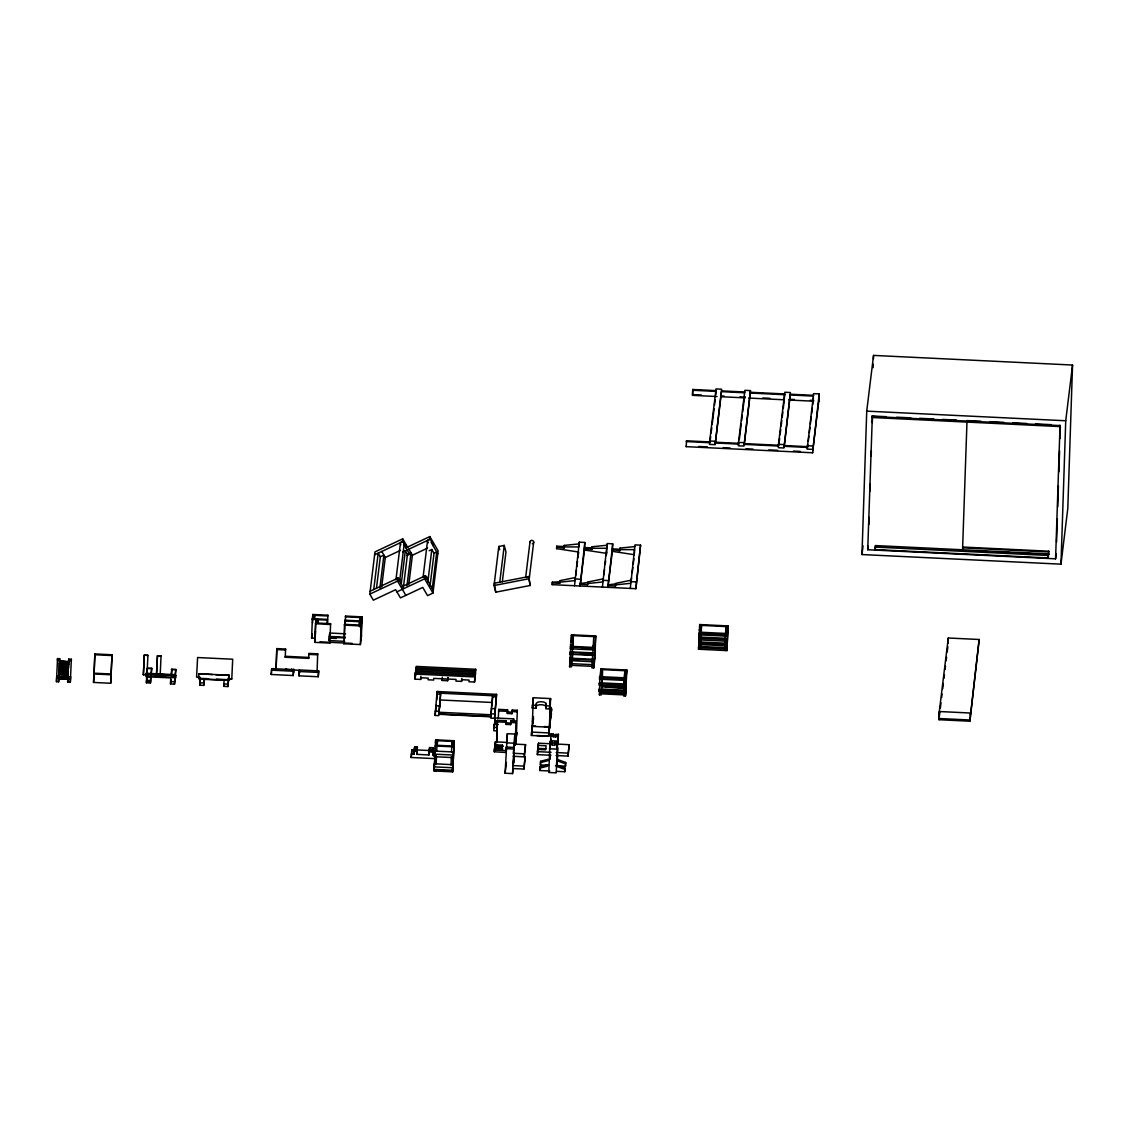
<?xml version="1.0" encoding="UTF-8"?>
<svg xmlns="http://www.w3.org/2000/svg" width="1129" height="1129" viewBox="0 0 1129 1129"><rect width="100%" height="100%" fill="white"/><g stroke="black" fill="none" stroke-linecap="round" stroke-linejoin="round"><path stroke-width="1.5" d="M94.032 676.723L94.864 653.931L112.025 654.764L110.684 683.271L93.524 682.438L93.905 673.18L111.051 674.013L110.684 683.271M531.703 733.173L533.438 716.576M548.892 734.005L549.033 732.1L548.976 733.37M549.569 726.088L549.4 728.713L549.47 726.808L544.319 726.554M551.037 714.022L550.867 716.647L550.952 714.742M551.22 715.052L551.347 713.133L551.291 714.417M625.551 692.543L623.702 692.458L623.66 693.799L624.535 693.841L623.603 695.986L625.466 696.071L625.918 691.781L625.819 692.811L599.217 691.527L599.358 688.944L599.57 689.748L601.432 689.833L601.517 689.057L623.815 690.129M599.372 685.359L599.513 682.777L601.588 683.666L601.672 682.89L626.129 684.061L625.988 686.644L599.372 685.359L600.854 668.777L626.877 670.033L625.466 696.071M625.946 679.432L626.143 680.477L599.541 679.192L599.682 676.61L601.757 677.499M624.506 694.928L600.459 693.77L601.305 694.899L599.443 694.815L599.767 684.343M600.459 693.77L601.39 691.371L599.541 691.287M601.432 689.833L601.63 684.428M601.588 683.666L602.053 669.356M625.635 691.767L625.875 680.208L624.012 680.124L623.73 690.906L625.96 690.242L625.819 692.811M625.988 677.88L625.918 678.67L624.055 678.571L624.916 670.711L625.72 670.428M625.918 678.67L626.877 670.033L626.073 670.316M626.143 680.477L626.285 677.894L601.701 676.708M698.555 649.231L699.726 624.549L728.078 625.918L726.893 650.6L698.555 649.231L699.387 634.71M728.078 625.918L726.963 648.78L725.1 648.695L725.185 645.774L727.034 645.873L698.696 644.504L700.559 644.588L700.474 647.496L698.625 647.411M725.27 641.399L727.161 641.23L698.809 639.861L700.672 639.945L700.587 643.05L698.738 642.951M725.411 636.375L727.288 636.206L698.95 634.837L700.799 634.921L700.714 638.125L698.865 638.04M701.589 624.633L700.841 633.284L698.992 633.2M700.657 643.558L700.7 642.006L725.326 643.205L725.199 644.49M725.298 641.131L725.157 646.042M725.326 639.578L725.425 636.121M726.215 625.819L725.467 634.47L727.33 634.569M726.893 650.6L726.963 648.78M59.71 658.687L59.527 660.112L57.353 660.013L57.537 658.588L59.71 658.687L58.623 681.775L56.45 681.662L56.817 676.13L59.004 676.229L58.736 678.331M57.537 658.588L56.45 681.662M58.623 681.775L58.793 677.95L67.811 678.388M67.768 678.769L68.742 659.124L71.367 659.251L70.294 682.339L67.655 682.212L67.966 677.132L58.948 676.694M68.304 672.164L67.655 682.212M68.417 668.904L68.742 659.124M70.294 682.339L70.661 676.793L68.022 676.666M146.939 673.9L147.222 668.382L151.752 668.283L150.439 682.974L146.417 682.791L146.714 676.342L150.905 676.934M150.439 682.974L150.721 676.525M170.507 683.948L170.789 677.499L174.812 677.696L174.515 684.146L170.507 683.948L171.058 679.517M171.664 674.563L171.834 669.257L175.842 669.455L174.515 684.146M204.476 679.291L203.728 685.388L199.72 685.19L200.186 679.15M203.728 685.388L204.194 679.348M228.961 677.16L227.818 686.545L223.81 686.347L224.092 679.912M227.818 686.545L228.284 680.505M271.214 674.479L271.666 668.622L293.611 669.68L293.173 675.551L271.214 674.479L271.567 671.6M276.069 668.396L276.817 648.596L285.595 649.02L285.242 657.247L308.654 658.376L308.767 657.417L285.355 656.288L285.242 657.247M276.125 669.144L276.817 648.596M291.734 668.933L291.621 669.906L285.778 669.299M293.512 672.672L293.723 669.031L293.611 669.991L299.467 670.273M299.016 675.834L299.467 669.963L318.703 670.894L318.251 676.751L299.016 675.834L299.495 671.981M299.368 672.955L299.467 669.963M308.654 658.376L308.894 653.409L317.686 653.832L317.108 671.106M314.977 638.195L311.632 638.04L312.352 618.636L327.368 619.355L327.198 624.436M312.578 622.954L312.846 614.486L327.876 615.206L327.495 624.45M314.554 618.734L314.666 615.347L314.243 618.72M329.964 642.316L329.866 643.093L314.85 642.359L315.965 619.581L315.852 622.968M314.935 641.597L315.555 622.954L330.585 623.674L329.866 643.093M315.57 631.436L314.85 642.359M317.757 623.053L317.87 619.666L317.461 623.039M318.251 676.751L318.703 670.894M329.499 637.208L329.612 633.806L329.089 640.58L329.499 637.208L345.149 637.956M343.809 643.756L344.528 624.351L361.097 625.156L360.377 644.56L343.809 643.756L343.908 642.994M344.416 638.845L345.037 620.216L361.59 621.006L360.885 640.411M345.319 622.841L345.545 616.067L362.099 616.871L361.393 636.276M359.431 626.764L359.601 621.684L359.191 625.057M359.996 620.922L360.109 617.535L359.699 620.922M435.455 758.66L411.168 757.488L411.817 749.684L414.541 749.825L414.639 746.862L417.363 746.989L416.728 754.355L428.949 754.948L429.345 750.122L433.31 750.305L432.915 755.146L435.836 755.287M411.704 753.085L411.817 749.684M415.091 679.15L415.444 672.545L474.914 675.41L474.561 682.029L468.987 681.761L469.043 680.067L461.606 679.7L461.549 681.394L455.975 681.126L456.031 679.432L433.734 678.36L433.677 680.053L428.103 679.785L428.159 678.092L420.722 677.725L420.665 679.418L415.091 679.15L416.022 671.501M415.444 672.545L415.331 675.932L415.825 669.469L475.295 672.348L474.999 677.273M475.507 674.366L475.676 669.285L416.192 666.406L415.712 672.87M411.281 754.087L414.004 754.228L414.399 749.402L417.123 749.529L417.01 750.531L417.363 746.989M414.287 750.404L414.639 746.862M416.728 754.355L417.038 749.684L414.315 749.557M428.949 754.948L429.26 750.277L433.211 750.475M429.373 749.275L429.232 751.124L433.183 751.321L433.55 747.765L429.584 747.581L429.373 749.275L433.338 749.458M429.584 747.581L429.486 750.545L417.264 749.952M433.55 747.765L432.915 755.146M436.824 699.966L437.106 691.498L440.635 693.206L438.8 715.631L435.074 715.447L437.106 691.498L496.577 694.363L494.544 718.326L490.833 718.143L491.27 709.548L492.667 695.718L496.577 694.363L494.544 718.326M433.959 766.859L433.875 769.399L452.447 770.288L452.912 764.686L434.326 763.783L433.959 766.859L452.531 767.748L452.447 770.288M434.284 756.684L434.75 751.081L453.336 751.985L452.87 757.587L434.284 756.684L434.665 753.622M434.086 770.952L435.667 739.834L454.253 740.737L452.673 771.855L434.086 770.952L435.229 753.17M435.554 743.164L435.667 739.834M436.175 764.375L436.443 756.049M436.613 751.053L437.53 739.918M437.262 745.69L437.431 740.695L452.306 741.414L452.136 746.41M439.012 712.597L438.955 714.29L491.002 716.802M447.987 677.668L447.62 680.731L442.046 680.462L442.102 678.769M447.62 680.731L447.86 677.499M451.036 765.095L451.318 756.769M451.473 751.773L452.39 740.638M452.673 771.855L454.253 740.737M492.018 706.006L492.667 695.718L440.635 693.206L439.858 706.867L440.352 701.673M497.79 724.465L494.304 724.296L493.923 727.358L493.81 730.745L497.197 730.9M494.192 727.683L494.304 724.296M498.072 724.592L494.587 724.423L495.081 717.973L513.653 718.877L513.554 722.264M495.081 717.973L494.587 724.423M506.131 752.507L494.304 751.773L494.643 747.85L502.066 748.202L502.447 745.14L495.01 744.787L494.954 746.481L502.391 746.833L502.447 745.14M494.643 747.85L494.304 751.773M506.992 742.416L495.377 741.852L494.954 746.481M496.548 742.543L497.423 720.316L506.244 720.739L505.99 724.381L510.633 724.606L510.816 723.082L506.173 722.856M496.675 742.727L497.423 720.316M498.341 717.832L498.75 709.393L507.584 709.816L507.33 713.472L511.973 713.697L512.227 710.042L517.336 710.296L516.348 735.967M502.01 749.896L502.066 748.202M505.99 724.381L506.244 720.739M513.088 768.99L512.524 773.591L505.1 773.224L507.358 733.695L514.796 734.062L514.401 745.916M505.919 752.337L506.385 747.356M507.33 713.472L507.584 709.816M507.076 742.162L507.358 733.695M510.633 724.606L510.887 720.965L516.009 721.205L515.205 745.352M511.973 713.697L512.227 710.042M512.524 773.591L514.796 734.062M513.836 762.865L514.118 754.384M512.764 768.539L523.912 769.075L525.14 756.924L513.173 756.261M524.42 753.833L524.322 756.797L525.549 744.632L514.401 744.096L513.272 753.283L524.42 753.833L525.549 744.632M525.14 756.924L523.912 769.075M531.42 735.473L531.533 732.086L548.722 732.919L551.672 708.786L548.609 736.306L531.42 735.473L532.267 728.586M536.219 706.782A4.925 2.032 1.9 0 1 541.384 704.722A4.925 2.032 1.9 0 1 545.97 707.248L546.069 704.284A4.925 2.032 1.9 0 0 541.483 701.744A4.925 2.032 1.9 0 0 536.317 703.819L536.035 708.306L532.309 708.137L533.325 697.75L550.515 698.583L549.611 725.693M531.759 733.921L531.815 732.213M536.035 708.306L536.317 703.819M550.98 755.273L537.348 754.624L537.729 749.43L545.617 749.811L546.111 745.789L538.208 745.408L538.11 748.372L546.013 748.753M557.246 747.398L557.401 742.317L555.031 742.205L554.776 745.196L552.194 745.069L552.236 743.799L538.477 743.221L538.11 748.372M549.738 770.994L539.704 770.5L539.944 766.831L547.452 764.869L547.297 766.21L539.775 768.172L539.944 766.831M548.75 765.363L540.382 764.954L540.622 761.285L548.129 759.309L547.974 760.65L540.452 762.625L540.622 761.285M546.069 704.284L545.787 708.786L549.498 708.956L550.515 698.583L549.498 708.956M630.292 588.421L635.006 544.884L640.58 545.152L635.867 588.689L552.236 584.653L552.377 582.183L559.913 581.774L559.942 580.645L575.07 577.582L574.703 580.645L559.758 582.183L559.716 583.312L552.293 582.959L552.377 582.183M548.609 736.306L548.722 732.919M549.019 733.046L548.793 736.08L536.755 735.501M550.218 703.071L549.428 727.217L532.239 726.384L533.325 697.75L532.309 708.137M555.031 742.205L554.988 743.475L549.978 741.951L548.807 772.49L556.244 772.843L557.401 742.317M550.896 715.165L551.291 707.53L551.107 709.068M578.655 552.025L556.625 548.652L556.682 546.958L556.78 546.196L564.218 546.549L564.26 545.42L579.191 543.882L578.824 546.944L564.063 546.944L564.034 548.087L556.682 546.958M551.107 717.127L551.333 714.092M556.78 546.196L556.625 548.652M550.119 759.337L550.289 754.243M550.67 742.388L550.952 733.921L553.422 734.033L553.379 735.304L558.389 734.273L558.051 744.434M556.004 734.16L555.75 737.152L550.74 735.642L550.952 733.921M554.776 745.196L554.819 743.926L569.143 744.703L568.014 756.105L556.089 755.527M555.75 737.152L555.793 735.882L558.178 735.995L558.389 734.273M558.178 735.995L558.008 741.076L550.585 740.723M557.712 754.609L557.034 766.337M557.825 751.222L557.938 747.835M556.428 771.319L564.796 771.714L565.036 768.045L557.684 765.363L557.514 766.704L564.867 769.385L565.036 768.045M555.44 765.688L565.474 766.168L565.714 762.498L558.361 759.803L558.192 761.144L565.544 763.839L565.714 762.498M573.405 634.865L571.457 666.858L569.595 666.759L571.542 634.78L595.703 635.952L594.884 658.743M570.611 663.612L570.554 665.306L592.866 666.378L592.923 664.685L570.611 663.612L571.006 660.352M571.232 642.316L571.542 634.78M568.014 756.105L569.143 744.703M574.534 585.725L579.248 542.188L584.822 542.456L584.512 549.992L606.527 553.379L607.077 545.222L592.132 546.761L591.906 549.428L584.568 548.299L584.667 547.537L592.09 547.89L592.132 546.761M572.784 653.508L572.064 661.876M573.01 646.734L573.349 636.558M579.135 545.575L579.248 542.188M584.822 542.456L580.108 585.993L580.207 585.231M587.602 584.653L587.63 583.524L602.576 581.985L602.957 578.923L587.828 581.999L587.602 584.653L580.165 584.3L580.264 583.538L588.04 582.465M591.906 549.428L592.273 547.847M593.84 635.853L591.892 667.846L593.755 667.931L594.969 657.967M593.755 667.931L595.703 635.952M602.406 587.066L607.134 543.529L612.708 543.797L612.384 551.347L634.413 554.72M600.628 675.41L600.854 668.777L601.743 669.201M600.416 694.053L600.487 692.684M602.039 687.18L602.618 669.638L624.916 670.711L624.337 688.267L602.082 686.799M612.708 543.797L607.981 587.348L608.079 586.572M612.482 550.585L608.037 585.655L615.474 586.007L615.517 584.878L630.462 583.34M634.95 546.577L620.004 548.115L619.976 549.244L612.539 548.892L612.44 549.654L619.779 550.783L620.16 549.202M624.478 695.21L624.535 693.841M634.47 553.027L634.583 549.64L619.821 549.64M635.867 588.689L640.58 545.152M812.711 452.009L812.612 452.771L686.234 446.661L686.503 440.818L709.732 441.933L709.633 442.695L686.404 441.58L686.503 440.818M717.084 396.533L692.514 395.348L692.769 389.491L715.998 390.62L715.8 394.769M692.514 395.348L692.769 389.491M699.613 627.936L699.726 624.549M700.827 645.732L700.968 643.276M700.926 642.345L701.151 635.571M701.264 632.184L701.49 625.395L726.116 626.595L725.891 633.369M709.689 441.002L709.577 444.403L715.151 444.671L721.629 389.195L716.054 388.926L709.689 441.002L715.264 441.27M738.479 445.024L738.535 443.33L715.306 442.201L715.25 443.895L721.487 391.65L744.717 392.779L744.815 392.017L721.572 390.888M738.493 442.399L738.38 445.786L743.955 446.054L750.446 390.592L744.872 390.324L738.493 442.399L744.067 442.667M783.286 408.557L784.768 393.95L750.39 392.285L744.42 443.499M750.446 390.592L750.235 394.741M778.46 444.332L778.347 447.719L783.921 447.987L790.399 392.525L784.824 392.257L778.46 444.332L784.034 444.6M818.977 400.696L818.892 401.458L819.202 393.908L813.628 393.64L807.15 449.116L812.725 449.384L812.824 448.622M813.43 397.803L812.725 404.718M812.612 452.771L819.202 393.908M861.977 554.551L866.733 411.139L873.55 355.409L1072.55 365.034L1067.794 508.445L1060.978 564.161L861.977 554.551L863.05 545.843M873.154 367.659L873.267 364.159M873.437 358.909L873.55 355.409M1056.208 553.591L1055.573 558.813L867.721 549.738L872.35 415.909L872.152 417.504L1060.004 426.579M868.921 524.364L869.161 517.35M870.022 491.059L870.261 484.045M871.193 456.017L871.362 450.753M872.294 422.712L872.519 415.698M875.215 549.611L875.483 545.575L1048.46 553.93L1048.192 557.966L875.215 549.611L875.483 545.575M970.136 718.411L969.896 721.205L939.032 719.723L939.3 711.524L948.289 637.998L979.168 639.494L969.938 720.006L939.074 718.524L939.935 711.51M948.12 643.248L948.289 637.998M962.543 550.162L966.974 422.02M969.896 721.205L979.168 639.494M1045.115 554.311L1048.615 554.48L1048.799 551.206L962.966 547.057M1055.573 558.813L1060.046 425.097M1056.561 541.92L1057.309 519.142M1057.718 506.879L1058.409 485.851M1058.875 471.823L1059.581 450.796M1059.99 438.532L1060.385 426.254M1060.978 564.161L1065.734 420.764L1072.55 365.034M93.933 676.017L94.864 653.931M112.025 654.764L110.924 678.148M531.787 732.538L531.83 731.267M532.196 727.88L532.281 725.975L535.725 726.13M93.848 678.247L93.961 675.721L93.763 677.315M151.752 668.283L151.032 674.253M171.029 675.071L171.834 669.257M175.842 669.455L175.122 675.41M144.357 655.286L143.369 674.86L144.286 655.13L147.984 655.455L144.286 655.13M170.408 677.88L146.304 676.723L146.107 673.279L175.376 674.705L175.715 675.438M147.08 673.406L147.913 655.3M156.437 675.34L157.425 655.766L161.122 656.09L157.425 655.766M156.592 673.858L157.495 655.921M160.219 674.041L161.052 655.935M172.102 674.93L175.616 675.255L175.574 678.134L175.291 675.495L146.022 674.084L175.291 675.495M175.559 676.412L175.376 674.705M228.27 678.797L231.784 678.966L232.701 659.223L197.589 657.53L196.587 677.104L200.101 677.273M198.845 673.773L198.619 678.727L229.06 680.208L229.286 675.241L198.845 673.773L212.435 674.563M228.622 677.979L228.665 677.104L228.792 678.656M229.004 677.852L228.877 680.533L228.495 679.714L216.443 679.122M939.032 719.723L939.3 711.524L970.178 713.02L970.248 714.967M599.682 676.61L599.57 677.654L626.186 678.938L626.285 677.894M599.541 679.192L599.936 678.176M599.513 682.777L599.414 683.821L626.016 685.105L626.129 684.061M599.358 688.944L599.259 689.988L625.861 691.273L625.96 690.242M599.217 691.527L599.612 690.511M624.055 678.571L624.125 677.795M623.97 683.962L623.9 684.738L625.748 684.837L625.833 684.047M625.988 686.644L625.791 685.599M700.827 633.538L700.954 632.254L725.58 633.44L725.453 634.738M700.7 638.379L700.827 637.095L725.453 638.28M700.573 643.304L700.7 642.006M700.417 649.33L700.883 644.038M700.446 647.764L700.573 646.465L725.199 647.651L725.072 648.949M725.044 650.516L725.171 649.217M59.456 662.257L59.569 660.747L68.516 661.876M59.385 664.558L59.498 663.048L68.53 663.485L68.417 664.995M59.301 667.084L59.414 665.56L68.446 665.997L68.333 667.521M59.216 669.624L59.329 668.114L68.276 669.229M59.131 672.221L59.244 670.711L68.276 671.148L68.163 672.658M59.033 675.043L59.145 673.533L68.177 673.971L68.065 675.481M68.488 662.695L59.541 661.58M68.248 670.061L59.258 669.342M71.367 659.251L71.198 660.677L68.559 660.55M93.905 673.18L93.806 673.942L110.967 674.775L111.051 674.013M93.524 682.438L94.243 676.567M146.417 682.791L147.363 675.043M199.72 685.19L200.468 679.108M223.81 686.347L223.951 685.218M285.595 649.02L285.482 649.994L276.69 649.57M285.764 669.624L285.877 668.65M293.173 675.551L293.639 671.699M312.846 614.486L312.253 619.398L327.269 620.117L327.368 619.355M311.632 638.04L312.14 633.891M317.686 653.832L317.559 654.806L308.781 654.383M327.876 615.206L327.777 615.982L312.761 615.249M330.585 623.674L330.487 624.45L315.457 623.716M344.528 624.351L344.43 625.113L360.998 625.918L362.099 616.871M345.037 620.216L344.938 620.978L361.506 621.783M345.545 616.067L345.446 616.829L362.014 617.634M360.377 644.56L361.492 635.5M406.708 547.438L429.824 536.571L438.137 550.839L432.971 593.078L427.552 595.632L422.768 587.419L400.442 597.904L395.658 589.691L373.332 600.176L369.818 594.136L374.983 551.883L402.728 538.843L407.837 547.636M373.741 589.521L378.201 553.139L380.332 556.795L376.507 587.983M379.88 588.04L383.902 555.115L380.332 556.795M381.687 586.967L385.285 557.514L381.771 551.46M400.386 543.444L395.94 579.826A1.933 1.75 7 0 1 398.65 578.33A1.933 1.75 7 0 1 399.172 581.223M405.861 595.364L397.563 581.096L397.916 578.161L370.171 591.201M402.728 538.843L402.361 541.779L374.616 554.819M399.779 580.01L404.224 543.628M401.275 583.778L405.297 550.867L407.428 554.522L403.617 585.711M405.89 547.833L406.242 544.898M406.976 585.768L411.012 552.843L407.428 554.522M408.797 584.681L412.395 555.228L408.881 549.188M427.496 541.172L423.036 577.554A1.933 1.75 7 0 1 425.76 576.058A1.933 1.75 7 0 1 426.282 578.951M432.971 593.078L424.659 578.824L425.026 575.889L402.037 586.685M429.824 536.571L429.472 539.507L402.912 551.982M415.825 669.469L415.627 671.007L475.111 673.886L475.295 672.348M427.792 582.395L431.828 549.47L429.119 550.74M433 545.561L433.353 542.626M430.008 586.191L434.044 553.281L431.828 549.47M420.665 679.418L420.905 676.2M411.168 757.488L411.521 754.553M432.294 588.392L436.754 552.01L434.044 553.281M414.004 754.228L414.541 749.825M435.074 715.447L436.344 705.103M442.046 680.462L442.286 677.231M435.949 771.051L436.048 770.274M461.549 681.394L461.93 678.331M452.87 757.587L453.251 754.525M474.914 675.41L474.73 676.948L415.26 674.069M475.676 669.285L475.478 670.824L416.008 667.945M474.561 682.029L475.365 674.211M495.758 592.175L494.333 583.227L528.711 576.552L530.136 585.485L495.758 592.175L494.05 585.528L498.82 546.464L504.254 545.406L505.961 552.053L502.32 581.816M499.766 582.169L504.254 545.406M491.595 709.506L490.946 714.756L438.913 712.244L440.409 699.98L492.442 702.492M498.75 709.393L498.566 710.931L507.387 711.355M495.01 744.787L495.377 741.852M496.52 745.211L496.111 748.626L502.871 748.95M496.943 741.809L497.353 738.394M496.407 748.598L496.831 745.196M525.705 577.004L529.981 541.991M510.887 720.965L510.703 722.489L515.812 722.743L516.009 721.205M530.136 585.485L528.711 576.552M505.1 773.224L506.413 762.498M529.205 578.867L533.707 542.103M513.272 721.995L513.653 718.877M517.336 710.296L517.153 711.82L512.044 711.58M515.318 744.406L516.772 732.481L515.628 744.392M513.991 756.388L512.862 765.575L524.011 766.111M513.328 763.938L513.893 759.351M532.62 718.764L532.902 716.463L532.507 722.038M532.902 723.407L533.537 718.242M552.236 584.653L552.321 583.876M537.729 749.43L537.446 751.646L551.079 752.309M538.208 745.408L538.477 743.221M537.348 754.624L537.63 752.394M559.758 582.183L560.167 581.125M564.26 545.42L564.401 546.507M559.716 583.312L559.913 581.774M564.034 548.087L564.218 546.549M539.704 770.5L539.86 769.159M540.382 764.954L540.551 763.613M549.809 719.596L550.091 717.296M549.767 743.686L549.978 741.951M550.783 739.001L549.597 748.767L557.034 749.12L558.22 739.354M552.194 745.069L552.448 742.078M553.168 737.025L553.422 734.033M575.818 575.226L576.453 569.976M576.891 566.462L577.526 561.212M577.963 557.712L578.598 552.462M570.343 646.296L570.244 647.072L594.404 648.229L594.503 647.467M570.286 647.99L570.187 648.766L594.348 649.923L594.447 649.161L582.366 648.582M570.159 651.8L570.06 652.576L594.221 653.747L594.32 652.971L571.881 651.885M570.103 653.508L570.004 654.27L594.164 655.441L594.263 654.665L585.641 654.255M569.891 659.858L569.792 660.62L593.953 661.792L594.052 661.029M569.595 666.759L570.611 658.461M580.32 584.243L584.61 549.23L588.04 549.4M564.796 771.714L564.952 770.373M565.474 766.168L565.629 764.827M603.902 574.816L604.551 569.566M605.2 564.317L605.624 560.817M606.259 555.567L606.696 552.067M599.443 694.815L600.007 690.214M615.474 586.007L615.7 583.34L630.829 580.278M619.779 550.783L620.004 548.115M631.139 581.421L631.577 577.921M632.212 572.671L632.861 567.407M633.284 563.907L633.933 558.657M623.66 693.799L624.393 687.871M686.234 446.661L686.333 445.899M710.042 441.834L710.677 436.613M711.101 433.127L711.75 427.891M712.173 424.405L714.092 408.726M714.516 405.24L715.151 400.005M715.306 442.201L715.207 442.977L738.437 444.092L738.535 443.33M739.269 439.745L741.188 424.052M741.626 420.567L742.261 415.345M742.684 411.859L744.604 396.166M778.812 445.165L779.659 438.193M780.083 434.707L780.732 429.472M781.155 425.986L781.79 420.764M782.214 417.278L782.863 412.043M784.175 447.183L790.258 394.981L813.487 396.11M807.404 448.298L807.828 444.812M808.251 441.326L808.9 436.104M809.324 432.605L809.959 427.383M810.382 423.897L811.243 416.926M811.666 413.44L812.301 408.204M819.005 398.071L819.089 397.295M812.767 450.316L818.948 399.765M867.721 549.738L868.159 546.253M940.358 708.01L940.993 702.76M941.642 697.51L942.066 694.01M942.715 688.761L943.35 683.511M943.999 678.261L944.423 674.747M945.072 669.497L945.495 665.997M946.13 660.747L946.568 657.247M947.203 651.997L947.852 646.748M1048.46 553.93L1048.276 555.468L875.3 547.099M1048.799 551.206L1048.7 551.982L962.882 547.833M1048.192 557.966L1048.389 556.442M1048.615 554.48L1048.714 553.718M385.285 557.514L400.47 550.373M406.934 555.553L409.644 554.283L403.942 544.488A1.933 1.75 7 0 0 403.462 542.146A1.933 1.75 7 0 0 400.866 542.329A1.933 1.75 7 0 0 400.908 544.714M412.395 555.228L427.581 548.101M369.818 594.136L397.563 581.096M396.914 591.85L424.659 578.824M494.05 585.528L528.428 578.838M608.136 584.878L615.926 583.82M591.949 548.299L606.696 548.285M790.342 394.219L813.572 395.333M692.684 390.267L715.913 391.382M750.291 393.047L784.669 394.713M692.599 394.586L701.377 395.009M720.683 395.94L724.197 396.11M739.989 396.872L745.267 397.126M762.809 397.972L769.837 398.311M789.143 399.243L794.407 399.497M810.213 400.273L813.713 400.442M720.598 396.702L745.168 397.888M748.682 398.057L783.78 399.765M789.044 400.019L813.628 401.204M866.733 411.139L1065.734 420.764M872.209 416.008L886.251 416.686M896.779 417.194L910.821 417.871M919.599 418.294L933.655 418.986M942.433 419.409L956.475 420.087M967.003 420.595L981.045 421.272M989.823 421.696L1003.879 422.373M1012.657 422.796L1026.698 423.474M1035.476 423.897L1051.268 424.659M872.152 416.488L1059.99 425.577M807.263 445.729L812.838 445.997M778.488 445.263L744.11 443.598L744.011 444.36L778.403 446.026M698.611 446.491L707.389 446.915M723.195 447.677L730.209 448.015M746.001 448.777L753.029 449.116M768.821 449.878L777.599 450.316M793.405 451.078L800.419 451.417M975.061 550.924L987.31 551.516M997.824 552.025L1010.088 552.617M1020.602 553.125L1034.616 553.803M574.76 578.951L580.334 579.219M602.632 580.292L608.206 580.56M630.518 581.647L636.093 581.915M699.077 629.926L700.926 630.01M725.552 631.196L727.415 631.294M698.964 633.454L727.302 634.823M725.34 639.31L727.203 639.409M698.837 638.294L727.175 639.663M571.443 635.542L595.604 636.714M725.213 644.236L727.076 644.32M698.71 643.22L727.048 644.588M702.633 644.123L707.911 644.377M698.597 647.665L726.935 649.034M329.823 633.044L345.573 633.806M570.328 644.73L572.177 644.828M592.626 645.816L594.489 645.901M572.064 646.381L592.781 647.383M329.4 636.431L345.164 637.193M331.093 638.21L336.357 638.464M329.047 640.58L344.726 641.343M580.391 654.255L594.108 654.919M319.944 641.837L352.192 643.389M571.613 659.943L578.528 660.267M599.922 676.44L601.771 676.525M624.083 677.598L625.932 677.696M618.918 679.093L622.361 679.249M599.852 678.952L601.715 679.037M94.765 654.735L111.926 655.568M599.697 685.12L601.559 685.204M623.857 686.291L625.72 686.376M271.355 670.16L293.314 671.219M299.157 671.515L318.392 672.432M605.511 686.968L622.672 687.801M59.527 661.142L68.559 661.58M59.498 661.975L68.53 662.413M59.442 663.443L68.474 663.88M59.47 663.88L68.502 664.318M147.222 668.382L151.23 668.566M171.312 669.539L175.32 669.737M59.414 664.275L68.446 664.713M59.357 665.969L68.389 666.406M59.385 666.392L68.417 666.83M59.343 666.787L68.361 667.225M600.459 692.881L624.52 694.039M215.822 674.719L229.286 675.241M59.287 668.509L68.304 668.947M59.301 668.933L68.333 669.37M147.998 673.759L165.215 674.592M228.199 678.628L231.784 678.966M143.298 674.705L145.782 674.973M59.188 671.106L68.22 671.543M59.216 671.529L66.738 671.896M207.835 678.712L199.226 678.289L199.607 679.122M145.937 675.89L175.207 677.301M59.16 671.938L68.192 672.376M203.051 679.291L223.711 680.279M59.103 673.928L68.135 674.366M59.117 674.366L68.149 674.803M59.075 674.761L68.107 675.198M436.796 694.039L440.508 694.222M492.54 696.734L496.266 696.918M199.805 682.777L203.813 682.974M223.895 683.934L227.903 684.132M146.502 680.378L150.51 680.561M170.592 681.535L174.6 681.733M58.906 677.019L67.938 677.456M146.558 681.648L150.566 681.845M58.92 677.513L67.938 677.95M58.877 677.837L67.909 678.275M56.563 678.219L70.407 678.896M532.408 705.159L536.134 705.343M545.886 705.823L549.597 705.992M435.611 705.808L439.336 705.992M491.369 708.504L495.081 708.687M507.514 711.947L512.157 712.159M435.215 711.101L438.941 711.284M490.974 713.796L494.7 713.98M438.856 713.937L490.889 716.449M494.7 721.036L498.185 721.205M497.226 721.84L506.06 722.264M493.923 727.358L497.31 727.513M506.244 742.826L513.681 743.192M496.435 745.987L503.181 746.311M506.102 747.073L513.54 747.426M436.867 745.281L451.741 746.001M505.905 748.654L513.342 749.021M434.919 745.959L453.505 746.862M556.188 752.563L568.113 753.128M494.361 750.079L505.975 750.644M414.428 748.555L417.151 748.682M414.103 751.265L416.827 751.392M429.048 751.985L433.014 752.168M434.369 754.144L452.955 755.047M441.002 770.514L449.257 770.924M437.77 553.774L431.052 542.216A1.933 1.75 7 0 0 430.431 539.789A1.933 1.75 7 0 0 427.778 540.297A1.933 1.75 7 0 0 428.399 542.724M425.026 575.889L433.324 590.157M397.916 578.161L403.561 587.87M498.82 546.464L499.681 549.781M528.965 578.02A1.863 1.693 7 0 1 528.951 579.713M526.043 577.582A1.863 1.693 7 0 1 528.287 577.371M530.037 542.442A1.863 1.693 7 0 1 532.098 540.382A1.863 1.693 7 0 1 533.438 542.95M532.761 543.543A1.863 1.693 7 0 1 532.309 543.698M58.764 678.783L67.796 679.221L58.764 678.783M569.947 658.165L569.849 658.927L594.009 660.098L594.108 659.336L569.947 658.165M784.062 445.532L783.978 446.294L807.207 447.423L807.306 446.647L784.062 445.532M602.082 669.088L601.39 669.328L602.082 669.088M625.762 670.16L625.762 670.16"/></g></svg>
